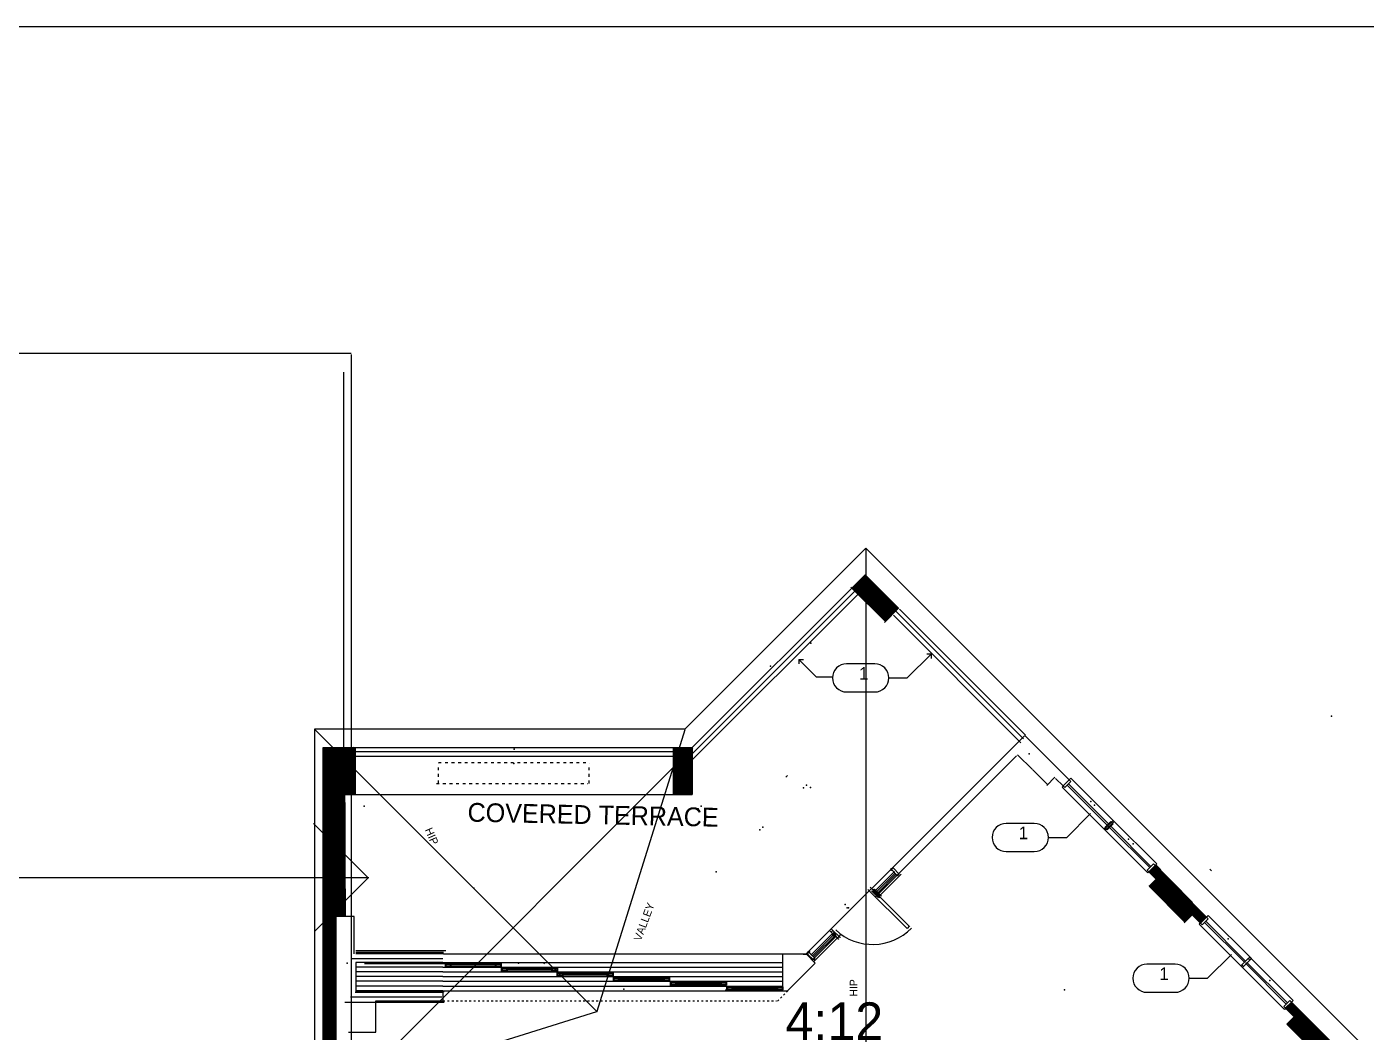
# Model space of a CAD drawing. Extents: x -92740 to -63661, y -15771 to -4391.
# Drawn here: x -81262 to -80406, y -6461 to -5818 of the extents above; entities that cross this region are included whole.
import ezdxf
from ezdxf.enums import TextEntityAlignment as Align

# ---------------------------------------------------------------- set-up
doc = ezdxf.new("R2010")
doc.units = 0
doc.header["$MEASUREMENT"] = 0
doc.linetypes.add('Dashed', pattern=[1, 0.3, -0.4, 0.3])
for name, color, linetype in [('1CABINETS NEW', 3, 'Continuous'), ('1GWB', 2, 'Continuous'), ('1NOTES', 2, 'Continuous'), ('1PFNEW', 5, 'Continuous'), ('B1NOTES', 2, 'Continuous'), ('B1WALLFILL', 1, 'Continuous'), ('B2CABINETS', 3, 'Continuous'), ('B2WALLFILL', 1, 'Continuous'), ('B2WINDOWS', 5, 'Continuous'), ('EXWALLS', 1, 'Continuous'), ('EXWINDOW', 5, 'Continuous'), ('NEWALLS2', 1, 'Continuous'), ('NEWINDOW1', 5, 'Continuous'), ('ROOF', 1, 'Continuous'), ('ROOMNAME', 1, 'Continuous')]:
    doc.layers.add(name, color=color, linetype=linetype)
doc.styles.add('DCADTXTSTYLE1', font='AVG_TP')
doc.linetypes.add('INSUL1', pattern='A,0,-1,[7,NGUYEN AD.shx,S=0.010204,R=0,X=-1,Y=0],0', length=1)
pattern_1 = [(45, (0, 0), (-0.11048543456, 0.11048543456), []), (-45, (0, 0), (0.11048543456, 0.11048543456), [])]

msp = doc.modelspace()

# ---------------------------------------------------------------- hatches: boundary and pattern name
at = {"layer": 'B1WALLFILL', "linetype": 'Continuous', "ltscale": 12}
h = msp.add_hatch(dxfattribs=at)
h.set_pattern_fill('ansi37', color=1, scale=0.15625, style=0, pattern_type=2)
h.set_pattern_definition(pattern_1)
h.paths.add_polyline_path([(-80734.49, -6176.99), (-80712.99, -6198.49), (-80704.5, -6190), (-80726, -6168.5)], flags=0)
h = msp.add_hatch(dxfattribs=at)
h.set_pattern_fill('ansi37', color=1, scale=0.15625, style=0, pattern_type=2)
h.set_pattern_definition(pattern_1)
h.paths.add_polyline_path([(-81058.16, -6386.94), (-81058.46, -6309), (-81051.96, -6309), (-81051.96, -6279), (-81063.96, -6279), (-81063.96, -6386.92)], flags=0)
h = msp.add_hatch(dxfattribs=at)
h.set_pattern_fill('ansi37', color=1, scale=0.15625, style=0, pattern_type=2)
h.set_pattern_definition(pattern_1)
h.paths.add_polyline_path([(-80848.5, -6279), (-80848.5, -6309), (-80836.5, -6309), (-80836.5, -6279)], flags=0)
h = msp.add_hatch(dxfattribs=at)
h.set_pattern_fill('ansi37', color=1, scale=0.15625, style=0, pattern_type=2)
h.set_pattern_definition(pattern_1)
h.paths.add_polyline_path([(-80544.25, -6367.25), (-80521.25, -6390.25), (-80516.85, -6386.02), (-80511.58, -6391.3), (-80507.69, -6387.41), (-80540.07, -6353.97), (-80544.49, -6358.39), (-80539.44, -6363.44), (-80543.25, -6367.25)], flags=0)
h = msp.add_hatch(dxfattribs=at)
h.set_pattern_fill('ansi37', color=1, scale=0.15625, style=0, pattern_type=2)
h.set_pattern_definition(pattern_1)
h.paths.add_polyline_path([(-80453.3, -6441.8), (-80420.05, -6475.05), (-80424.29, -6479.29), (-80428.73, -6474.15), (-80433.33, -6478.74), (-80456.04, -6456.04), (-80451.65, -6451.23), (-80457.44, -6445.44)], flags=0)
at = {"layer": 'B2WALLFILL', "linetype": 'Continuous', "ltscale": 12}
h = msp.add_hatch(dxfattribs=at)
h.set_pattern_fill('ansi37', color=1, scale=0.15625, style=0, pattern_type=2)
h.set_pattern_definition(pattern_1)
h.paths.add_polyline_path([(-81063.96, -6279), (-81073, -6279)], flags=0)
h = msp.add_hatch(dxfattribs=at)
h.set_pattern_fill('ansi37', color=1, scale=0.15625, style=0, pattern_type=2)
h.set_pattern_definition(pattern_1)
h.paths.add_polyline_path([(-81064.5, -6279), (-81072, -6279), (-81072, -6712), (-81064, -6712), (-81044.75, -6731.25), (-81053, -6739.5), (-81053, -6740), (-81032.14, -6760.92), (-81023.62, -6752.39), (-81020.82, -6755.19), (-81016.93, -6751.31), (-81061.92, -6706.31), (-81067, -6706.31), (-81067, -6472), (-81064, -6472), (-81064, -6279)], flags=0)

# ---------------------------------------------------------------- linework, layer by layer
at = {"layer": '1CABINETS NEW', "color": 1, "linetype": 'Continuous', "ltscale": 12}
msp.add_line((-80778.5, -6434.47), (-80778.5, -6410.99), dxfattribs=at)
at = {"layer": '1GWB', "color": 1, "linetype": 'Continuous', "ltscale": 12}
for p, q in [((-80994, -6409), (-81051.5, -6409)), ((-80995.5, -6410), (-81051.5, -6410))]:
    msp.add_line(p, q, dxfattribs=at)
at = {"layer": '1GWB', "color": 2, "linetype": 'INSUL1', "ltscale": 2.5}
for p, q in [((-80996, -6414), (-81054, -6414)), ((-81055, -6438.5), (-80996.5, -6438.5))]:
    msp.add_line(p, q, dxfattribs=at)
at = {"layer": '1GWB', "color": 2, "linetype": 'Continuous', "ltscale": 12}
for p, q in [((-80994.5, -6417.25), (-81046, -6417.25)), ((-80930.5, -6416.5), (-80931.25, -6417.25)), ((-81051, -6435), (-80995, -6435)), ((-80995, -6442), (-81058.5, -6442))]:
    msp.add_line(p, q, dxfattribs=at)
at = {"layer": '1PFNEW', "color": 2, "linetype": 'Continuous', "ltscale": 12}
for p, q in [((-80757, -6234), (-80768.25, -6222.75)), ((-80699, -6234.5), (-80683.75, -6219.25)), ((-80746.5, -6234), (-80757, -6234)), ((-80711, -6234.5), (-80699, -6234.5)), ((-80597, -6336.5), (-80581.75, -6321.25)), ((-80609, -6336.5), (-80597, -6336.5)), ((-80507, -6426.5), (-80491.75, -6411.25)), ((-80519, -6426.5), (-80507, -6426.5))]:
    msp.add_line(p, q, dxfattribs=at)
at = {"layer": '1PFNEW', "color": 1, "linetype": 'Continuous', "ltscale": 12}
for p, q in [((-80768.25, -6222.75), (-80765.42, -6222.75)), ((-80768.25, -6222.75), (-80768.25, -6225.58)), ((-80683.75, -6219.25), (-80686.58, -6219.25)), ((-80683.75, -6219.25), (-80683.75, -6222.08))]:
    msp.add_line(p, q, dxfattribs=at)
at = {"layer": 'B1NOTES', "color": 1, "linetype": 'Continuous', "ltscale": 18}
for p, q in [((-80719.76, -6225.5), (-80737.76, -6225.5)), ((-80710.76, -6234.5), (-80710.76, -6234.5)), ((-80737.76, -6243.5), (-80719.76, -6243.5)), ((-80617.76, -6327.5), (-80635.76, -6327.5)), ((-80608.76, -6336.5), (-80608.76, -6336.5)), ((-80635.76, -6345.5), (-80617.76, -6345.5)), ((-80527.76, -6417.5), (-80545.76, -6417.5)), ((-80518.76, -6426.5), (-80518.76, -6426.5)), ((-80545.76, -6435.5), (-80527.76, -6435.5))]:
    msp.add_line(p, q, dxfattribs=at)
for centre, start, end in [((-80737.76, -6234.5), 90, 180), ((-80719.76, -6234.5), 0, 90), ((-80737.76, -6234.5), 180, 269.99999), ((-80719.76, -6234.5), 269.99999, 360), ((-80635.76, -6336.5), 90, 180), ((-80617.76, -6336.5), 0, 90), ((-80635.76, -6336.5), 180, 269.99999), ((-80617.76, -6336.5), 269.99999, 360), ((-80545.76, -6426.5), 90, 180), ((-80527.76, -6426.5), 0, 90), ((-80545.76, -6426.5), 180, 269.99999), ((-80527.76, -6426.5), 269.99999, 360)]:
    msp.add_arc(centre, 9, start, end, dxfattribs=at)
at = {"layer": 'B2CABINETS', "color": 1, "linetype": 'Continuous', "ltscale": 12}
msp.add_line((-81063.96, -6309), (-81063.96, -6386.92), dxfattribs=at)
at = {"layer": 'B2WALLFILL', "color": 1, "linetype": 'Dashed', "ltscale": 6}
for p in [(-80950.23, -6280.03), (-80950.49, -6289.2)]:
    msp.add_point(p, dxfattribs=at)
at = {"layer": 'B2WINDOWS', "color": 5, "linetype": 'Continuous', "ltscale": 12}
for p, q in [((-80594.37, -6300.73), (-80598.26, -6304.62)), ((-80595.43, -6299.67), (-80594.37, -6298.61)), ((-80594.37, -6300.73), (-80595.43, -6299.67)), ((-80594.37, -6298.61), (-80566.73, -6326.24)), ((-80599.32, -6303.56), (-80600.03, -6304.26)), ((-80600.03, -6304.26), (-80572.39, -6331.9)), ((-80598.26, -6304.62), (-80599.32, -6303.56)), ((-80596.67, -6303.03), (-80571.15, -6328.54)), ((-80595.96, -6302.32), (-80570.45, -6327.84)), ((-80568.86, -6326.24), (-80572.75, -6330.13)), ((-80567.35, -6327.75), (-80571.24, -6331.64)), ((-80568.86, -6326.24), (-80567.8, -6327.3)), ((-80568.41, -6326.69), (-80567.35, -6325.63)), ((-80567.35, -6327.75), (-80568.41, -6326.69)), ((-80567.8, -6327.3), (-80566.73, -6326.24)), ((-80567.35, -6325.63), (-80539.54, -6353.44)), ((-80572.3, -6330.58), (-80573.01, -6331.29)), ((-80573.01, -6331.29), (-80545.19, -6359.1)), ((-80572.75, -6330.13), (-80571.68, -6331.19)), ((-80571.68, -6331.19), (-80572.39, -6331.9)), ((-80571.24, -6331.64), (-80572.3, -6330.58)), ((-80569.65, -6330.05), (-80543.96, -6355.74)), ((-80568.94, -6329.34), (-80543.25, -6355.03)), ((-80541.66, -6353.44), (-80545.55, -6357.33)), ((-80541.66, -6353.44), (-80540.6, -6354.5)), ((-80540.6, -6354.5), (-80539.54, -6353.44)), ((-80545.55, -6357.33), (-80544.49, -6358.39)), ((-80544.49, -6358.39), (-80545.19, -6359.1)), ((-80699.14, -6394.71), (-80724.19, -6369.67)), ((-80697.73, -6393.29), (-80722.77, -6368.25)), ((-80507.69, -6387.41), (-80506.63, -6386.35)), ((-80506.63, -6388.47), (-80507.69, -6387.41)), ((-80506.63, -6386.35), (-80478.99, -6413.99)), ((-80697.49, -6393.06), (-80699.14, -6394.71)), ((-80511.58, -6391.3), (-80512.28, -6392.01)), ((-80512.28, -6392.01), (-80484.65, -6419.64)), ((-80510.52, -6392.36), (-80511.58, -6391.3)), ((-80506.63, -6388.47), (-80510.52, -6392.36)), ((-80508.93, -6390.77), (-80483.41, -6416.29)), ((-80508.22, -6390.06), (-80482.7, -6415.58)), ((-80481.11, -6413.99), (-80480.05, -6412.93)), ((-80480.05, -6412.93), (-80452.24, -6440.74)), ((-80485, -6417.88), (-80485.71, -6418.58)), ((-80485.71, -6418.58), (-80457.89, -6446.4)), ((-80481.11, -6413.99), (-80485, -6417.88)), ((-80485, -6417.88), (-80483.94, -6418.94)), ((-80483.94, -6418.94), (-80485, -6417.88)), ((-80483.94, -6418.94), (-80484.65, -6419.64)), ((-80480.05, -6415.05), (-80483.94, -6418.94)), ((-80482.35, -6417.35), (-80456.66, -6443.04)), ((-80481.64, -6416.64), (-80455.95, -6442.33)), ((-80481.11, -6413.99), (-80480.05, -6415.05)), ((-80480.05, -6415.05), (-80481.11, -6413.99)), ((-80480.05, -6415.05), (-80478.99, -6413.99)), ((-80454.36, -6440.74), (-80458.25, -6444.63)), ((-80458.25, -6444.63), (-80457.19, -6445.69)), ((-80457.19, -6445.69), (-80457.89, -6446.4)), ((-80454.36, -6440.74), (-80453.3, -6441.8)), ((-80453.3, -6441.8), (-80452.24, -6440.74))]:
    msp.add_line(p, q, dxfattribs=at)
msp.add_arc((-80721.18, -6370.13), 34.75, 227.26795, 315.55625, dxfattribs=at)
for p in [(-80581.61, -6313.49), (-80579.19, -6315.91), (-80570.78, -6329.03), (-80557.54, -6337.56), (-80554.5, -6340.6), (-80493.87, -6401.23), (-80482.37, -6416.97), (-80467.2, -6427.9)]:
    msp.add_point(p, dxfattribs=at)
at = {"layer": 'EXWALLS', "color": 1, "linetype": 'Continuous', "ltscale": 12}
for p, q in [((-81052.49, -6386.94), (-81063.83, -6386.94)), ((-81052.49, -6410.99), (-81052.49, -6386.94))]:
    msp.add_line(p, q, dxfattribs=at)
at = {"layer": 'EXWALLS', "color": 3, "linetype": 'Continuous', "ltscale": 12}
for p in [(-80760.7, -6212.36), (-80760.82, -6304.61), (-80976.16, -6368.99), (-80880.1, -6433.49), (-80815.05, -6434.19), (-80598.44, -6433.91)]:
    msp.add_point(p, dxfattribs=at)
at = {"layer": 'EXWINDOW', "color": 5, "linetype": 'Continuous', "ltscale": 12}
for p, q in [((-80775.52, -6296.88), (-80776.61, -6297.92)), ((-80504.49, -6357.8), (-80505.48, -6356.77))]:
    msp.add_line(p, q, dxfattribs=at)
for p in [(-80765.4, -6304.84), (-80763.44, -6303.09), (-81046.12, -6316.54), (-80832.62, -6318.29), (-80830.66, -6316.54), (-80793.31, -6331.64), (-80791.35, -6329.89), (-80821.23, -6358.44)]:
    msp.add_point(p, dxfattribs=at)
at = {"layer": 'NEWALLS2', "color": 1, "linetype": 'Continuous', "ltscale": 12}
for p, q in [((-80726, -6168.5), (-80836.5, -6279)), ((-80704.5, -6190), (-80726, -6168.5)), ((-80712.99, -6198.49), (-80735, -6176.47)), ((-80704.5, -6190), (-80713.5, -6199)), ((-80623.46, -6271.04), (-80704, -6190.5)), ((-80721.71, -6369.1), (-80624.15, -6271.53)), ((-80595.43, -6299.67), (-80623.86, -6271.24)), ((-81072.5, -6279), (-81051, -6279)), ((-81072.31, -6711.01), (-81072.31, -6279)), ((-81064.5, -6279), (-80836.5, -6279)), ((-81051.96, -6279), (-81051.96, -6309)), ((-80848.5, -6309), (-80848.5, -6279)), ((-80836.5, -6279), (-80836.5, -6309)), ((-80704.3, -6359.46), (-80629.24, -6284.4)), ((-80619.02, -6293.05), (-80628.45, -6283.62)), ((-80609.34, -6302.74), (-80618.75, -6293.32)), ((-80604.55, -6297.95), (-80609.85, -6303.25)), ((-80599.32, -6303.56), (-80604.16, -6298.71)), ((-80599.32, -6303.56), (-80595.43, -6299.67)), ((-81064.5, -6309), (-80836.5, -6309)), ((-81051.96, -6309), (-81057.96, -6309)), ((-80836.5, -6309), (-80848.5, -6309)), ((-80572.3, -6330.58), (-80568.41, -6326.69)), ((-80571.68, -6331.19), (-80567.8, -6327.3)), ((-80568.41, -6326.69), (-80567.8, -6327.3)), ((-80572.3, -6330.58), (-80571.68, -6331.19)), ((-80544.49, -6358.39), (-80540.6, -6354.5)), ((-80539.77, -6363.11), (-80544.49, -6358.39)), ((-80507.69, -6387.41), (-80540.6, -6354.5)), ((-80721.89, -6370.53), (-80718, -6374.42)), ((-80719.97, -6369.47), (-80721.03, -6370.53)), ((-80721.03, -6370.53), (-80717.14, -6374.42)), ((-80720.82, -6369.47), (-80716.94, -6373.36)), ((-80719.97, -6369.47), (-80716.08, -6373.36)), ((-80539.85, -6363.18), (-80544.37, -6367.7)), ((-80521.45, -6390.62), (-80544.37, -6367.7)), ((-80716.94, -6373.36), (-80718, -6374.42)), ((-80716.08, -6373.36), (-80717.14, -6374.42)), ((-81052.49, -6386.94), (-81063.83, -6386.94)), ((-81052.49, -6410.99), (-81052.49, -6386.94)), ((-80516.67, -6385.83), (-80521.97, -6391.14)), ((-80511.58, -6391.3), (-80516.85, -6386.02)), ((-80511.58, -6391.3), (-80507.69, -6387.41)), ((-80746.48, -6395.99), (-80747.55, -6397.05)), ((-80746.48, -6395.99), (-80742.6, -6399.88)), ((-80747.55, -6397.05), (-80743.66, -6400.94)), ((-80745.36, -6398.14), (-80746.42, -6399.2)), ((-80745.25, -6398.25), (-80746.31, -6399.31)), ((-80742.6, -6399.88), (-80743.66, -6400.94)), ((-80995.5, -6410.99), (-81051.5, -6410.99)), ((-80995.5, -6410.99), (-80763.68, -6410.99)), ((-80763.72, -6410.99), (-80757.81, -6416.91)), ((-80996, -6416.47), (-81051.5, -6416.48)), ((-81051.5, -6416.48), (-81051.5, -6435.17)), ((-80757.88, -6416.95), (-80775.25, -6434.31)), ((-80485, -6417.88), (-80481.11, -6413.99)), ((-80485, -6417.88), (-80483.94, -6418.94)), ((-80483.94, -6418.94), (-80480.05, -6415.05)), ((-80481.11, -6413.99), (-80480.05, -6415.05)), ((-81052.04, -6435.45), (-80995.5, -6435.45)), ((-80995.77, -6441), (-80995.77, -6435.44)), ((-80778.61, -6434.47), (-80775.25, -6434.47)), ((-81038.7, -6461), (-81038.7, -6440.95)), ((-81038.7, -6440.95), (-80995.5, -6440.95)), ((-80457.19, -6445.69), (-80453.3, -6441.8)), ((-80451.65, -6451.23), (-80457.19, -6445.69)), ((-80420.05, -6475.05), (-80453.3, -6441.8)), ((-80451.65, -6451.23), (-80456.25, -6455.83)), ((-80433.33, -6478.74), (-80456.25, -6455.83)), ((-81056.15, -6460.88), (-81038.78, -6460.88))]:
    msp.add_line(p, q, dxfattribs=at)
at = {"layer": 'NEWALLS2', "color": 8, "linetype": 'Continuous', "ltscale": 12}
for p, q in [((-80732.25, -6178.75), (-80836.75, -6283.25)), ((-80730.25, -6180.75), (-80836.25, -6286.75)), ((-80626.32, -6275.95), (-80707.82, -6194.46)), ((-80624.76, -6273.44), (-80706.14, -6192.07)), ((-81051.55, -6281.6), (-80848.37, -6281.6)), ((-81051.55, -6284.43), (-80848.37, -6284.43))]:
    msp.add_line(p, q, dxfattribs=at)
at = {"layer": 'NEWALLS2', "color": 5, "linetype": 'Dashed', "ltscale": 6}
for p, q in [((-80998.66, -6288.51), (-80902.49, -6288.51)), ((-80998.57, -6301.92), (-80998.57, -6289.2)), ((-80902.41, -6301.92), (-80902.41, -6289.2)), ((-80999.99, -6301.95), (-80903.11, -6301.95))]:
    msp.add_line(p, q, dxfattribs=at)
at = {"layer": 'NEWALLS2', "color": 5, "linetype": 'Continuous', "ltscale": 12}
for p, q in [((-80707.98, -6355.98), (-80704.09, -6359.87)), ((-80765.6, -6411.05), (-80762.1, -6411.05)), ((-80762.93, -6410.93), (-80759.04, -6414.82))]:
    msp.add_line(p, q, dxfattribs=at)
at = {"layer": 'NEWALLS2', "color": 1, "linetype": 'Dashed', "ltscale": 4}
for p, q in [((-80775.25, -6434.47), (-80782.22, -6441.44)), ((-80995.77, -6441), (-80782.66, -6441))]:
    msp.add_line(p, q, dxfattribs=at)
at = {"layer": 'NEWALLS2', "color": 1, "linetype": 'Continuous', "ltscale": 12}
for p in [(-80786.5, -6227), (-80427.7, -6258.86), (-81057, -6416.95)]:
    msp.add_point(p, dxfattribs=at)
at = {"layer": 'NEWINDOW1', "color": 5, "linetype": 'Continuous', "ltscale": 12}
for p, q in [((-80707.05, -6358.23), (-80720.5, -6371.68)), ((-80706.7, -6359.3), (-80719.79, -6372.39)), ((-80703.89, -6359.09), (-80719.56, -6374.75)), ((-80717.88, -6371.84), (-80706.2, -6360.15)), ((-80716.52, -6373.66), (-80702.83, -6359.97)), ((-80709.04, -6357.04), (-80707.98, -6355.98)), ((-80709.04, -6357.04), (-80705.15, -6360.93)), ((-80705.15, -6360.93), (-80704.09, -6359.87)), ((-80722.09, -6369.36), (-80763.87, -6411.14)), ((-80719.97, -6369.47), (-80721.03, -6370.53)), ((-80721.03, -6370.53), (-80719.97, -6369.47)), ((-80721.03, -6370.53), (-80717.14, -6374.42)), ((-80720.82, -6369.47), (-80716.94, -6373.36)), ((-80719.97, -6369.47), (-80716.08, -6373.36)), ((-80716.94, -6373.36), (-80718, -6374.42)), ((-80718, -6374.42), (-80716.94, -6373.36)), ((-80718, -6374.42), (-80717.29, -6375.13)), ((-80715.91, -6373.05), (-80717.31, -6374.45)), ((-80716.08, -6373.36), (-80717.14, -6374.42)), ((-80717.14, -6374.42), (-80716.08, -6373.36)), ((-80717.14, -6374.42), (-80716.43, -6375.13)), ((-80716.94, -6373.36), (-80716.23, -6374.07)), ((-80716.08, -6373.36), (-80715.37, -6374.07)), ((-80747.55, -6397.05), (-80748.61, -6395.99)), ((-80746.48, -6395.99), (-80747.55, -6394.93)), ((-80746.48, -6395.99), (-80747.55, -6397.05)), ((-80747.55, -6397.05), (-80746.48, -6395.99)), ((-80746.48, -6395.99), (-80742.6, -6399.88)), ((-80760.67, -6411.85), (-80747.22, -6398.4)), ((-80759.82, -6415.01), (-80744.16, -6399.35)), ((-80759.61, -6412.21), (-80746.51, -6399.11)), ((-80741.41, -6398.55), (-80758.93, -6416.07)), ((-80744.75, -6398.7), (-80758.75, -6412.71)), ((-80747.55, -6397.05), (-80743.66, -6400.94)), ((-80746.31, -6399.31), (-80747.37, -6398.25)), ((-80745.36, -6398.14), (-80746.42, -6399.2)), ((-80746.42, -6399.2), (-80745.36, -6398.14)), ((-80746.42, -6399.2), (-80745.72, -6399.91)), ((-80745.25, -6398.25), (-80746.31, -6397.19)), ((-80745.25, -6398.25), (-80746.31, -6399.31)), ((-80746.31, -6399.31), (-80745.25, -6398.25)), ((-80745.36, -6398.14), (-80744.66, -6398.85)), ((-80742.6, -6399.88), (-80743.66, -6400.94)), ((-80743.66, -6400.94), (-80742.6, -6399.88)), ((-80743.66, -6400.94), (-80742.95, -6401.64)), ((-80742.6, -6399.88), (-80741.89, -6400.58)), ((-80761.86, -6409.87), (-80762.93, -6410.93)), ((-80761.86, -6409.87), (-80757.98, -6413.76)), ((-80996, -6419.47), (-81051.5, -6419.47)), ((-80996, -6416.47), (-80778.5, -6416.47)), ((-80996, -6419.47), (-80778.5, -6419.47)), ((-80990.5, -6417.5), (-80962.5, -6417.5)), ((-80990.5, -6418), (-80962.5, -6418)), ((-80954.5, -6420.5), (-80926.5, -6420.5)), ((-80954.5, -6421), (-80926.5, -6421)), ((-80757.98, -6413.76), (-80759.04, -6414.82)), ((-80996, -6422.47), (-81051.5, -6422.47)), ((-80996, -6425.47), (-81051.5, -6425.47)), ((-80996, -6428.47), (-81051.5, -6428.47)), ((-80996, -6422.47), (-80778.5, -6422.47)), ((-80996, -6425.47), (-80778.5, -6425.47)), ((-80996, -6428.47), (-80778.5, -6428.47)), ((-80919, -6423.5), (-80891, -6423.5)), ((-80919, -6424), (-80891, -6424)), ((-80883, -6426.5), (-80855, -6426.5)), ((-80883, -6427), (-80855, -6427)), ((-80846.5, -6429.5), (-80818.5, -6429.5)), ((-80846.5, -6430), (-80818.5, -6430)), ((-80996, -6431.47), (-81051.5, -6431.47)), ((-80996, -6434.47), (-81051.5, -6434.47)), ((-80996, -6431.47), (-80778.5, -6431.47)), ((-80996, -6434.47), (-80778.61, -6434.47)), ((-80810.5, -6432.5), (-80782.5, -6432.5)), ((-80810.5, -6433), (-80782.5, -6433))]:
    msp.add_line(p, q, dxfattribs=at)
at = {"layer": 'NEWINDOW1', "color": 8, "linetype": 'Continuous', "ltscale": 12}
for p, q in [((-80994.5, -6417), (-80958.5, -6417)), ((-80994.5, -6417), (-80994.5, -6419.5)), ((-80994.5, -6419), (-80958.5, -6419)), ((-80994, -6417.5), (-80991, -6417.5)), ((-80994, -6417.5), (-80994, -6418.5)), ((-80994, -6418.5), (-80991, -6418.5)), ((-80991, -6418.5), (-80991, -6417.5)), ((-80990.5, -6419), (-80990.5, -6417)), ((-80962.5, -6417), (-80962.5, -6419)), ((-80962, -6417.5), (-80959, -6417.5)), ((-80962, -6417.5), (-80962, -6418.5)), ((-80962, -6418.5), (-80959, -6418.5)), ((-80959, -6417.5), (-80959, -6418.5)), ((-80958.5, -6417), (-80958.5, -6419)), ((-80958.5, -6420), (-80922.5, -6420)), ((-80958.5, -6420), (-80958.5, -6422.5)), ((-80958.5, -6422), (-80922.5, -6422)), ((-80958, -6420.5), (-80955, -6420.5)), ((-80958, -6420.5), (-80958, -6421.5)), ((-80958, -6421.5), (-80955, -6421.5)), ((-80955, -6421.5), (-80955, -6420.5)), ((-80954.5, -6422), (-80954.5, -6420)), ((-80926.5, -6420), (-80926.5, -6422)), ((-80926, -6420.5), (-80923, -6420.5)), ((-80926, -6420.5), (-80926, -6421.5)), ((-80926, -6421.5), (-80923, -6421.5)), ((-80923, -6420.5), (-80923, -6421.5)), ((-80922.5, -6420), (-80922.5, -6422)), ((-80923, -6423), (-80887, -6423)), ((-80923, -6423), (-80923, -6425.5)), ((-80923, -6425), (-80887, -6425)), ((-80922.5, -6423.5), (-80919.5, -6423.5)), ((-80922.5, -6423.5), (-80922.5, -6424.5)), ((-80922.5, -6424.5), (-80919.5, -6424.5)), ((-80919.5, -6424.5), (-80919.5, -6423.5)), ((-80919, -6425), (-80919, -6423)), ((-80891, -6423), (-80891, -6425)), ((-80890.5, -6423.5), (-80887.5, -6423.5)), ((-80890.5, -6423.5), (-80890.5, -6424.5)), ((-80890.5, -6424.5), (-80887.5, -6424.5)), ((-80887.5, -6423.5), (-80887.5, -6424.5)), ((-80887, -6423), (-80887, -6425)), ((-80887, -6426), (-80851, -6426)), ((-80887, -6426), (-80887, -6428.5)), ((-80887, -6428), (-80851, -6428)), ((-80886.5, -6426.5), (-80883.5, -6426.5)), ((-80886.5, -6426.5), (-80886.5, -6427.5)), ((-80886.5, -6427.5), (-80883.5, -6427.5)), ((-80883.5, -6427.5), (-80883.5, -6426.5)), ((-80883, -6428), (-80883, -6426)), ((-80855, -6426), (-80855, -6428)), ((-80854.5, -6426.5), (-80851.5, -6426.5)), ((-80854.5, -6426.5), (-80854.5, -6427.5)), ((-80854.5, -6427.5), (-80851.5, -6427.5)), ((-80851.5, -6426.5), (-80851.5, -6427.5)), ((-80851, -6426), (-80851, -6428)), ((-80850.5, -6429), (-80814.5, -6429)), ((-80850.5, -6429), (-80850.5, -6431.5)), ((-80850, -6429.5), (-80847, -6429.5)), ((-80850, -6429.5), (-80850, -6430.5)), ((-80850, -6430.5), (-80847, -6430.5)), ((-80847, -6430.5), (-80847, -6429.5)), ((-80846.5, -6431), (-80846.5, -6429)), ((-80818.5, -6429), (-80818.5, -6431)), ((-80818, -6429.5), (-80815, -6429.5)), ((-80818, -6429.5), (-80818, -6430.5)), ((-80818, -6430.5), (-80815, -6430.5)), ((-80815, -6429.5), (-80815, -6430.5)), ((-80814.5, -6429), (-80814.5, -6431)), ((-80850.5, -6431), (-80814.5, -6431)), ((-80814.5, -6432), (-80778.5, -6432)), ((-80814.5, -6432), (-80814.5, -6434.5)), ((-80814.5, -6434), (-80778.5, -6434)), ((-80814, -6432.5), (-80811, -6432.5)), ((-80814, -6432.5), (-80814, -6433.5)), ((-80814, -6433.5), (-80811, -6433.5)), ((-80811, -6433.5), (-80811, -6432.5)), ((-80810.5, -6434), (-80810.5, -6432)), ((-80782.5, -6432), (-80782.5, -6434)), ((-80782, -6432.5), (-80779, -6432.5)), ((-80782, -6432.5), (-80782, -6433.5)), ((-80782, -6433.5), (-80779, -6433.5)), ((-80779, -6432.5), (-80779, -6433.5)), ((-80778.5, -6432), (-80778.5, -6434))]:
    msp.add_line(p, q, dxfattribs=at)
at = {"layer": 'NEWINDOW1', "color": 5, "linetype": 'Continuous', "ltscale": 12}
for p in [(-80621.01, -6283.06), (-80709.36, -6356.51), (-80709.36, -6357.36), (-80738.61, -6379.26), (-80737.38, -6381.52), (-80736.52, -6381.52), (-80762.4, -6409.54), (-80761.54, -6409.54), (-80988.5, -6416.95), (-80952.5, -6419.95), (-80947.5, -6416.95), (-80917, -6422.95), (-80881, -6425.95), (-80844.5, -6428.95), (-80808.5, -6431.95)]:
    msp.add_point(p, dxfattribs=at)
at = {"layer": 'ROOF', "color": 8, "linetype": 'Continuous', "ltscale": 12}
for p, q in [((-81054.51, -6027.08), (-81275.78, -6027.08)), ((-81054.32, -6722.98), (-81054.32, -6027.65)), ((-81059.16, -6278.63), (-81059.16, -6039.08)), ((-81887.62, -6362.09), (-81051.3, -6362.09))]:
    msp.add_line(p, q, dxfattribs=at)
at = {"layer": 'ROOF', "color": 1, "linetype": 'Continuous', "ltscale": 12}
for p, q in [((-80725.5, -6151.45), (-80841.22, -6267.16)), ((-80317.76, -6559.19), (-80725.5, -6151.45)), ((-80725.5, -6151.45), (-80725.5, -6559.19)), ((-80841.22, -6267.16), (-81078.02, -6267.16)), ((-81078.02, -6267.16), (-81078.02, -6503.5)), ((-81078.02, -6267.16), (-80897.42, -6447.77)), ((-80841.16, -6267.66), (-80897.42, -6447.77)), ((-81077.53, -6504.02), (-80897.42, -6447.77))]:
    msp.add_line(p, q, dxfattribs=at)
at = {"layer": 'ROOF', "color": 2, "linetype": 'Continuous', "ltscale": 12}
msp.add_line((-80836.05, -6279.3), (-81063.21, -6506.46), dxfattribs=at)
at = {"layer": 'ROOF', "color": 15, "linetype": 'Continuous', "ltscale": 12}
for p, q in [((-81078.62, -6327.5), (-81043.72, -6362.4)), ((-81051.3, -6362.09), (-81043.18, -6362.09)), ((-81043.72, -6362.4), (-81077.56, -6396.25))]:
    msp.add_line(p, q, dxfattribs=at)
at = {"layer": 'ROOF', "color": 1, "linetype": 'Continuous', "ltscale": 12}
msp.add_point((-80897.42, -6447.77), dxfattribs=at)
at = {"layer": 'ROOMNAME', "color": 103, "linetype": 'Continuous', "ltscale": 1.51875}
msp.add_line((-79969.01, -5818.2), (-82008.46, -5818.2), dxfattribs=at)

# ---------------------------------------------------------------- texts
at = {"layer": '1NOTES', "color": 1, "linetype": 'Continuous', "ltscale": 12, "style": 'DCADTXTSTYLE1'}
msp.add_text('COVERED TERRACE', height=12, rotation=-1.17314, dxfattribs=at).set_placement((-80980.26, -6329.95), align=Align.BOTTOM_LEFT)
at = {"layer": 'B1NOTES', "color": 3, "linetype": 'Continuous', "ltscale": 12, "style": 'DCADTXTSTYLE1'}
for p in [(-80729.76, -6238), (-80627.76, -6340), (-80537.76, -6430)]:
    msp.add_text('1', height=8, dxfattribs=at).set_placement(p, align=Align.BOTTOM_LEFT)
at = {"layer": 'ROOF', "color": 3, "linetype": 'Continuous', "ltscale": 12, "style": 'DCADTXTSTYLE1'}
for s, rotation, p in [('HIP', -66.38556, (-81008.9, -6332.21)), ('VALLEY', 69.37266, (-80867.92, -6403.62)), ('HIP', 90, (-80729.32, -6438.28))]:
    msp.add_text(s, height=5, rotation=rotation, dxfattribs=at).set_placement(p, align=Align.BOTTOM_LEFT)
at = {"layer": 'ROOF', "color": 15, "linetype": 'Continuous', "ltscale": 12, "style": 'DCADTXTSTYLE1'}
msp.add_text('4:12', height=24, dxfattribs=at).set_placement((-80776.82, -6473.14), align=Align.BOTTOM_LEFT)

doc.saveas('drawing.dxf')
